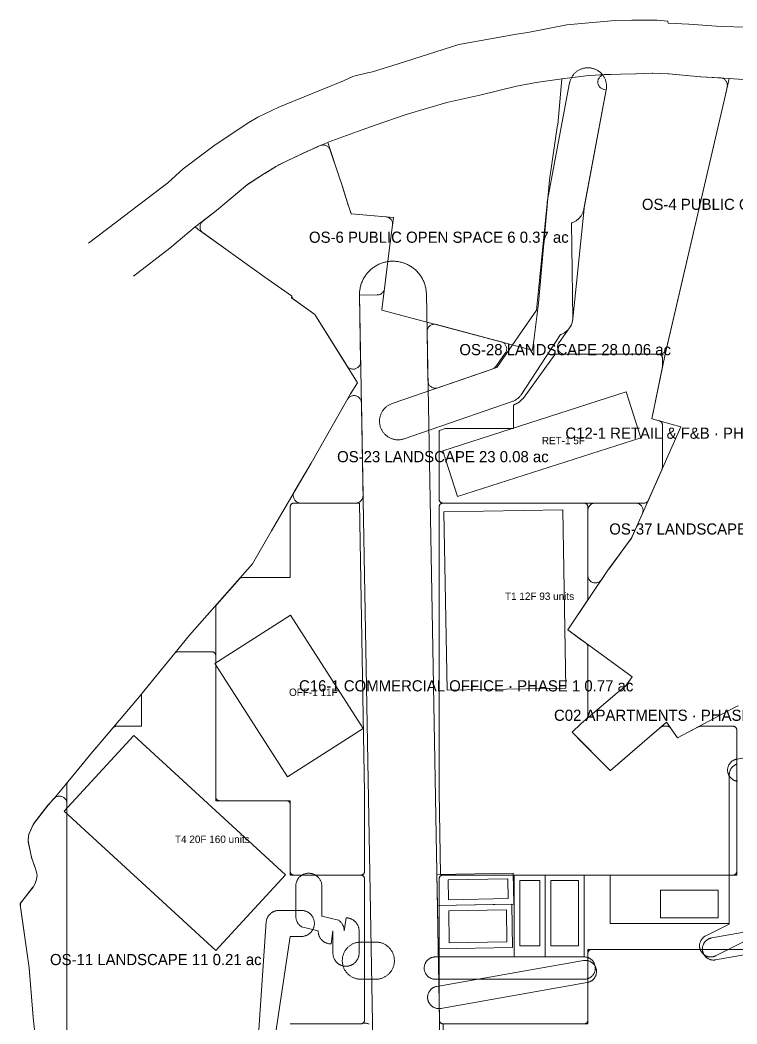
# Model space of a CAD drawing. Extents: x 32 to 940, y -21 to 684.
# Drawn here: x 187.4 to 380, y 410 to 679.8 of the extents above; entities that cross this region are included whole.
import ezdxf

# ---------------------------------------------------------------- set-up
doc = ezdxf.new("R2010")
doc.units = 0
for name, color, linetype, lineweight in [('BUILDING-APARTMENTS', 1, 'Continuous', 0), ('BUILDING-OFFICE', 6, 'Continuous', 0), ('BUILDING-RETAIL', 6, 'Continuous', 0), ('GREEN-LANDSCAPE', 3, 'Continuous', 0), ('GREEN-RC', 3, 'Continuous', 0), ('PLOT', 4, 'Continuous', 0), ('ROAD-EXISTING', 2, 'Continuous', 0), ('ROAD-PRIMARY', 1, 'Continuous', 0), ('ROAD-SECONDARY', 1, 'Continuous', 0), ('ROAD-TERTIARY', 7, 'Continuous', 0), ('SITE-BOUNDARY', 7, 'Continuous', 0), ('TEXT-PLOT', 7, 'Continuous', 0), ('TEXT-ZONE', 7, 'Continuous', 0), ('VILLA-HOUSE', 7, 'Continuous', 0), ('ZONE-APARTMENTS', 1, 'Continuous', 0), ('ZONE-OFFICE', 6, 'Continuous', 0), ('ZONE-RETAIL', 6, 'Continuous', 0), ('ZONE-VILLAS', 2, 'Continuous', 0)]:
    doc.layers.add(name, color=color, linetype=linetype, lineweight=lineweight)

msp = doc.modelspace()

# ---------------------------------------------------------------- linework, layer by layer
at = {"layer": 'BUILDING-APARTMENTS'}
for points in [[(302.15, 499.7), (301.32, 547.65), (333.28, 548.21), (334.11, 500.26)], [(258.78, 450.08), (240.05, 429.69), (199.28, 467.16), (218.01, 487.54)]]:
    msp.add_lwpolyline(points, close=True, dxfattribs=at)
at = {"layer": 'BUILDING-OFFICE'}
msp.add_lwpolyline([(279.62, 489.44), (259.31, 476.39), (239.73, 506.85), (260.04, 519.9)], close=True, dxfattribs=at)
at = {"layer": 'BUILDING-RETAIL'}
msp.add_lwpolyline([(304.97, 551.72), (301.01, 564.03), (350.25, 579.86), (354.21, 567.55)], close=True, dxfattribs=at)
at = {"layer": 'GREEN-LANDSCAPE'}
for points in [[(296.78, 596.02), (297.02, 582.82), (297.03, 582.62), (297.06, 582.43), (297.12, 582.24), (297.19, 582.05), (297.28, 581.88), (297.38, 581.71), (297.5, 581.55), (297.64, 581.41), (297.79, 581.28), (297.95, 581.16), (298.13, 581.07), (298.31, 580.99), (298.5, 580.93), (298.69, 580.89), (298.89, 580.86), (299.09, 580.86), (299.28, 580.88), (299.48, 580.91), (299.67, 580.97), (314.27, 586), (314.46, 586.08), (314.65, 586.18), (314.82, 586.29), (314.97, 586.42), (315.12, 586.56), (315.24, 586.72), (317.79, 590.25), (317.9, 590.42), (317.99, 590.59), (318.06, 590.77), (318.12, 590.95), (318.15, 591.14), (318.17, 591.34), (318.17, 591.53), (318.15, 591.72), (318.11, 591.91), (318.06, 592.1), (317.98, 592.28), (317.89, 592.45), (317.79, 592.61), (317.66, 592.76), (317.53, 592.9), (317.38, 593.02), (317.22, 593.13), (317.05, 593.22), (316.87, 593.3), (316.69, 593.36), (299.29, 597.98), (299.1, 598.03), (298.91, 598.05), (298.72, 598.05), (298.52, 598.04), (298.33, 598), (298.14, 597.95), (297.96, 597.88), (297.79, 597.79), (297.63, 597.68), (297.47, 597.56), (297.33, 597.43), (297.2, 597.28), (297.09, 597.12), (297, 596.95), (296.92, 596.78), (296.85, 596.59), (296.81, 596.4), (296.79, 596.21)], [(260.82, 552.06), (260.82, 551.86), (260.85, 551.66), (260.89, 551.46), (260.96, 551.27), (261.04, 551.09), (261.14, 550.92), (261.25, 550.76), (261.38, 550.61), (261.53, 550.47), (261.69, 550.35), (261.86, 550.24), (262.04, 550.16), (262.23, 550.09), (262.42, 550.04), (262.62, 550.01), (262.82, 550), (277.57, 550), (277.77, 550.01), (277.96, 550.04), (278.15, 550.09), (278.34, 550.16), (278.52, 550.24), (278.69, 550.34), (278.85, 550.46), (278.99, 550.6), (279.13, 550.75), (279.24, 550.91), (279.34, 551.08), (279.42, 551.26), (279.49, 551.45), (279.53, 551.64), (279.56, 551.84), (279.57, 552.04), (279.12, 576.93), (279.11, 577.13), (279.08, 577.32), (279.03, 577.5), (278.96, 577.68), (278.87, 577.86), (278.77, 578.02), (278.66, 578.18), (278.53, 578.32), (278.38, 578.45), (278.23, 578.56), (278.06, 578.66), (277.89, 578.74), (277.71, 578.81), (277.52, 578.86), (277.33, 578.89), (277.14, 578.9), (276.95, 578.89), (276.75, 578.86), (276.57, 578.82), (276.38, 578.76), (276.21, 578.68), (276.04, 578.58), (275.88, 578.47), (275.74, 578.34), (275.6, 578.2), (275.49, 578.05), (275.38, 577.89), (265.6, 560.73), (265.6, 560.73), (265.6, 560.73), (265.6, 560.73), (265.6, 560.72), (261.09, 553.01), (261, 552.83), (260.93, 552.65), (260.87, 552.45), (260.84, 552.26)], [(340, 530.52), (340.01, 530.33), (340.04, 530.13), (340.09, 529.94), (340.15, 529.76), (340.24, 529.58), (340.34, 529.41), (340.45, 529.26), (340.58, 529.11), (340.73, 528.98), (340.89, 528.86), (341.05, 528.76), (341.23, 528.68), (341.41, 528.61), (341.6, 528.56), (341.8, 528.53), (341.99, 528.52), (342.19, 528.53), (342.38, 528.56), (342.57, 528.61), (342.76, 528.67), (342.94, 528.76), (343.1, 528.86), (343.26, 528.97), (343.41, 529.1), (343.54, 529.25), (343.66, 529.4), (345.56, 532.22), (345.56, 532.22), (345.57, 532.24), (345.58, 532.25), (345.59, 532.27), (345.61, 532.29), (351.67, 540.6), (351.79, 540.78), (351.88, 540.97), (354.64, 547.19), (354.71, 547.37), (354.76, 547.57), (354.8, 547.76), (354.81, 547.96), (354.81, 548.16), (354.78, 548.36), (354.74, 548.55), (354.67, 548.74), (354.59, 548.92), (354.49, 549.09), (354.37, 549.25), (354.24, 549.4), (354.09, 549.53), (353.94, 549.65), (353.77, 549.76), (353.59, 549.84), (353.4, 549.91), (353.21, 549.96), (353.01, 549.99), (352.81, 550), (342, 550), (341.8, 549.99), (341.61, 549.96), (341.42, 549.91), (341.23, 549.85), (341.06, 549.76), (340.89, 549.66), (340.73, 549.55), (340.59, 549.41), (340.45, 549.27), (340.34, 549.11), (340.24, 548.94), (340.15, 548.77), (340.09, 548.58), (340.04, 548.39), (340.01, 548.2), (340, 548)]]:
    msp.add_lwpolyline(points, close=True, dxfattribs=at)
msp.add_lwpolyline([(200, 374.03), (200, 469.21), (199.99, 469.41), (199.96, 469.6), (199.92, 469.78), (199.85, 469.96), (199.77, 470.14), (199.68, 470.31), (199.56, 470.46), (199.44, 470.61), (199.3, 470.74), (199.14, 470.85), (198.98, 470.96), (198.81, 471.04), (198.63, 471.11), (198.44, 471.16), (198.25, 471.2), (198.06, 471.21), (197.87, 471.21), (197.68, 471.19), (197.49, 471.15), (197.31, 471.09), (197.13, 471.01), (196.96, 470.92), (196.8, 470.81), (196.65, 470.69), (196.52, 470.56), (195.03, 468.92), (194.93, 468.79), (191.2, 463.94), (191.07, 463.75), (190.97, 463.55), (189.89, 461.21), (189.82, 461.01), (189.76, 460.81), (189.7, 460.54), (189.66, 460.28), (189.59, 459.5), (189.58, 459.31), (189.59, 459.11), (189.63, 458.92), (190.48, 454.81), (190.54, 454.58), (191.61, 451.44), (191.62, 451.43), (191.62, 451.42), (191.62, 451.41), (191.62, 451.41), (191.62, 451.4), (191.63, 451.4), (191.63, 451.39), (191.9, 450.41), (191.91, 450.39), (191.91, 450.38), (191.92, 450.37), (191.92, 450.34), (191.98, 450.02), (191.99, 449.99), (191.99, 449.98), (191.99, 449.98), (191.99, 449.96), (191.99, 449.94), (191.86, 448.84), (191.86, 448.83), (191.85, 448.81), (191.84, 448.79), (191.47, 447.79), (191.46, 447.77), (191.45, 447.75), (191.45, 447.75), (191.44, 447.74), (191.43, 447.72), (190.93, 446.79), (190.93, 446.79), (190.92, 446.77), (190.91, 446.76), (190.9, 446.75), (190.88, 446.73), (187.91, 442.91), (187.8, 442.75), (187.7, 442.57), (187.62, 442.39), (187.56, 442.2), (187.52, 442), (187.5, 441.8), (187.49, 441.6), (187.51, 441.4), (189.87, 425.08), (189.87, 425.06), (189.87, 425.06), (189.87, 425.05), (189.87, 425.04), (189.87, 425.04), (189.87, 425.02), (190.94, 411.78), (190.95, 411.73), (193.08, 391.83)], dxfattribs=at)
at = {"layer": 'GREEN-RC'}
for points in [[(331.86, 592.05), (331.86, 591.85), (331.89, 591.66), (331.93, 591.46), (331.99, 591.27), (332.08, 591.09), (332.18, 590.92), (332.29, 590.75), (332.42, 590.6), (332.57, 590.47), (332.73, 590.35), (332.9, 590.24), (333.08, 590.16), (333.27, 590.09), (333.46, 590.04), (333.66, 590.01), (333.86, 590), (358.98, 590), (359.02, 590), (359.08, 590), (359.28, 590), (359.48, 590.02), (359.68, 590.06), (359.87, 590.11), (360.05, 590.19), (360.22, 590.29), (360.39, 590.4), (360.54, 590.53), (360.68, 590.67), (360.8, 590.82), (360.91, 590.99), (361, 591.17), (361.08, 591.35), (361.13, 591.54), (376.95, 659.74), (376.95, 659.74), (376.95, 659.75), (377.42, 661.85), (377.45, 662.04), (377.47, 662.23), (377.46, 662.43), (377.44, 662.62), (377.4, 662.81), (377.34, 662.99), (377.27, 663.17), (377.17, 663.33), (377.07, 663.49), (376.94, 663.64), (376.81, 663.78), (376.66, 663.9), (376.5, 664.01), (376.33, 664.1), (376.15, 664.17), (375.96, 664.23), (375.78, 664.27), (375.58, 664.29), (370.33, 664.59), (370.32, 664.59), (370.32, 664.59), (370.31, 664.59), (370.3, 664.59), (370.29, 664.59), (370.29, 664.59), (370.28, 664.59), (361.73, 665.4), (361.6, 665.4), (357.45, 665.52), (357.3, 665.52), (352.95, 665.33), (352.95, 665.33), (352.95, 665.33), (352.94, 665.33), (352.92, 665.33), (352.92, 665.33), (352.92, 665.33), (352.91, 665.33), (348.77, 665.27), (348.75, 665.27), (344.61, 665.16), (344.61, 665.16), (344.42, 665.14), (344.22, 665.11), (344.04, 665.06), (343.85, 664.99), (343.68, 664.9), (343.52, 664.8), (343.36, 664.68), (343.22, 664.54), (343.09, 664.39), (342.98, 664.23), (342.88, 664.06), (342.8, 663.89), (342.74, 663.7), (342.7, 663.51), (342.67, 663.32), (342.67, 663.12), (342.68, 662.93), (342.71, 662.74), (342.76, 662.55), (342.83, 662.36), (342.92, 662.19), (343.02, 662.02), (343.14, 661.87), (343.27, 661.73), (343.42, 661.6), (343.58, 661.48), (343.75, 661.38), (343.92, 661.3), (344.11, 661.24), (344.3, 661.19), (344.87, 661.09), (344.91, 661.08), (344.91, 661.03), (338.97, 629.37), (338.95, 629.2), (335.98, 599.53), (335.97, 599.48), (335.9, 599.03), (335.88, 598.93), (335.78, 598.53), (335.74, 598.43), (335.59, 598.03), (335.55, 597.94), (335.36, 597.56), (335.31, 597.47), (335.07, 597.09), (335.04, 597.05), (332.24, 593.17), (332.13, 593), (332.04, 592.83), (331.96, 592.64), (331.91, 592.45), (331.87, 592.25)], [(235.77, 624.28), (235.78, 624.09), (235.8, 623.89), (235.84, 623.7), (235.9, 623.52), (235.98, 623.34), (236.07, 623.17), (236.19, 623), (236.31, 622.85), (236.45, 622.72), (236.61, 622.6), (242.66, 618.25), (242.66, 618.25), (253.15, 610.75), (253.16, 610.74), (260.36, 605.66), (260.39, 605.65), (260.4, 605.64), (260.4, 605.63), (260.4, 605.61), (260.45, 605.48), (260.53, 605.31), (260.62, 605.15), (260.73, 605), (260.85, 604.86), (260.99, 604.73), (261.13, 604.62), (266.59, 600.7), (266.61, 600.68), (266.62, 600.67), (266.62, 600.67), (266.63, 600.66), (266.65, 600.64), (275.23, 586.93), (275.34, 586.76), (275.47, 586.61), (275.62, 586.47), (275.77, 586.35), (275.94, 586.24), (276.12, 586.16), (276.31, 586.09), (276.5, 586.03), (276.7, 586), (276.9, 585.99), (277.1, 586), (277.3, 586.02), (277.49, 586.07), (277.68, 586.14), (277.86, 586.22), (278.03, 586.33), (278.19, 586.44), (278.34, 586.58), (278.47, 586.73), (278.59, 586.89), (278.69, 587.06), (278.78, 587.24), (278.84, 587.43), (278.89, 587.63), (278.91, 587.82), (278.92, 588.02), (278.6, 605.79), (278.6, 605.84), (278.65, 605.84), (283.4, 605.92), (283.59, 605.94), (283.78, 605.97), (283.97, 606.02), (284.14, 606.08), (284.32, 606.16), (284.48, 606.26), (284.63, 606.38), (284.77, 606.5), (284.9, 606.64), (285.02, 606.79), (285.12, 606.96), (285.2, 607.13), (285.27, 607.31), (285.32, 607.49), (285.35, 607.68), (285.35, 607.68), (286.63, 617.89), (286.63, 617.89), (287.52, 624.69), (287.53, 624.9), (287.53, 625.1), (287.5, 625.3), (287.46, 625.49), (287.4, 625.69), (287.31, 625.87), (287.21, 626.04), (287.09, 626.21), (286.96, 626.36), (286.81, 626.49), (286.65, 626.61), (286.48, 626.72), (286.29, 626.8), (286.1, 626.87), (285.91, 626.92), (285.71, 626.95), (276.44, 627.75), (276.41, 627.75), (276.4, 627.75), (276.39, 627.76), (276.38, 627.79), (275.38, 630.64), (275.37, 630.65), (275.37, 630.66), (275.37, 630.66), (275.37, 630.67), (275.37, 630.68), (275.36, 630.68), (275.36, 630.69), (273.95, 635.3), (273.94, 635.35), (273.09, 637.93), (273.08, 637.94), (270.76, 644.87), (270.69, 645.05), (270.6, 645.23), (270.5, 645.39), (270.38, 645.54), (270.24, 645.68), (270.1, 645.81), (269.94, 645.92), (269.77, 646.02), (269.6, 646.1), (269.41, 646.16), (269.22, 646.2), (269.03, 646.23), (268.84, 646.24), (268.65, 646.22), (268.45, 646.19), (268.27, 646.15), (268.08, 646.08), (267.42, 645.8), (267.38, 645.78), (264.72, 644.59), (264.68, 644.58), (259.4, 642.1), (259.37, 642.08), (256.91, 640.87), (256.83, 640.82), (256.11, 640.42), (256.04, 640.38), (253.15, 638.6), (253.1, 638.58), (248.73, 635.75), (248.54, 635.6), (240.23, 628.66), (240.22, 628.65), (240.22, 628.65), (240.21, 628.64), (240.2, 628.64), (240.2, 628.63), (240.2, 628.63), (240.19, 628.63), (236.55, 625.8), (236.4, 625.68), (236.26, 625.53), (236.14, 625.38), (236.04, 625.22), (235.95, 625.04), (235.88, 624.86), (235.82, 624.67), (235.79, 624.48)]]:
    msp.add_lwpolyline(points, close=True, dxfattribs=at)
msp.add_lwpolyline([(281.24, 409.9), (281.07, 410), (280.9, 410.08), (280.71, 410.15), (280.53, 410.19), (280.33, 410.22), (280.14, 410.23), (279.94, 410.22), (279.75, 410.19), (279.56, 410.14), (279.38, 410.08), (279.34, 410.06), (279.24, 410.03), (279.15, 410.01), (279.05, 410), (279.02, 410), (278.98, 410), (262, 410), (261.8, 409.99)], dxfattribs=at)
at = {"layer": 'PLOT'}
for points in [[(299.42, 450.19), (299.57, 441.83), (320.06, 442.19), (319.91, 450.55)], [(320.19, 428.02), (328.55, 428.02), (328.55, 450.02), (320.19, 450.02)], [(328.55, 428.02), (339, 428.02), (339, 450.02), (328.55, 450.02)], [(377.98, 437), (377.98, 449.95), (345.98, 449.95), (345.98, 437)], [(299.57, 441.83), (299.77, 430.22), (319.77, 430.57), (319.56, 442.19)]]:
    msp.add_lwpolyline(points, close=True, dxfattribs=at)
at = {"layer": 'ROAD-EXISTING'}
for points in [[(323.88, 676.5), (334.31, 678.56)], [(334.31, 678.56), (347.27, 679.74)], [(347.27, 679.74), (351.78, 679.81)], [(351.78, 679.81), (358.61, 679.81)], [(358.61, 679.81), (361.52, 679.5)], [(361.52, 679.5), (361.55, 678.98)], [(361.55, 678.98), (367.12, 678.69)], [(367.12, 678.69), (375.77, 678.11)], [(375.77, 678.11), (382.66, 677.88)], [(305.33, 673.24), (320.83, 676)], [(320.83, 676), (323.88, 676.5)], [(288.97, 668.07), (305.33, 673.24)], [(282.08, 665.88), (288.97, 668.07)], [(274.36, 663.49), (276.83, 664.63)], [(276.83, 664.63), (277.43, 664.8)], [(277.43, 664.8), (280.73, 665.66)], [(280.73, 665.66), (282.08, 665.88)], [(326.1, 663.02), (332.98, 664.04)], [(377.94, 664.15), (384.27, 663.66)], [(258.46, 657.01), (274.36, 663.49)], [(310.93, 659.63), (320.83, 662.08)], [(320.83, 662.08), (326.1, 663.02)], [(302.08, 657.68), (310.93, 659.63)], [(251.33, 653.69), (256.99, 656.42)], [(256.99, 656.42), (258.46, 657.01)], [(291.17, 654.39), (302.08, 657.68)], [(248.84, 652.28), (251.33, 653.69)], [(291.17, 654.39), (282.81, 651.58)], [(239.85, 646.32), (248.84, 652.28)], [(282.81, 651.58), (278.05, 649.89)], [(278.05, 649.89), (270.16, 647.01)], [(231.2, 639.79), (239.85, 646.32)], [(227.11, 636.11), (231.2, 639.79)], [(213.25, 625.47), (227.11, 636.11)], [(205.76, 619.81), (213.25, 625.47)], [(234.48, 624.2), (227.64, 618.51)], [(227.64, 618.51), (217.89, 610.96)]]:
    msp.add_lwpolyline(points, dxfattribs=at)
at = {"layer": 'ROAD-PRIMARY'}
for points in [[(289.19, 567), (289.38, 567.01), (289.57, 567.03), (289.76, 567.06), (289.95, 567.09), (290.14, 567.13), (290.32, 567.18), (290.51, 567.23), (290.63, 567.27), (319.63, 577.27), (319.81, 577.34), (319.99, 577.41), (320.16, 577.49), (320.33, 577.58), (320.5, 577.67), (320.67, 577.77), (320.83, 577.88), (320.99, 577.99), (321.14, 578.11), (321.29, 578.23), (321.43, 578.36), (321.56, 578.49), (321.7, 578.63), (321.82, 578.78), (321.94, 578.93), (322.05, 579.07), (332.63, 595.27), (332.81, 595.34), (332.99, 595.41), (333.16, 595.49), (333.33, 595.58), (333.5, 595.67), (333.67, 595.77), (333.83, 595.88), (333.99, 595.99), (334.14, 596.11), (334.29, 596.23), (334.43, 596.36), (334.56, 596.49), (334.7, 596.63), (334.82, 596.78), (334.94, 596.93), (335.06, 597.08), (335.17, 597.24), (335.27, 597.4), (335.37, 597.57), (335.46, 597.74), (335.54, 597.91), (335.62, 598.09), (335.69, 598.27), (335.75, 598.45), (335.81, 598.63), (335.86, 598.82), (335.9, 599.01), (335.94, 599.2), (335.96, 599.39), (335.98, 599.5), (335.63, 625.27), (335.81, 625.34), (335.99, 625.41), (336.16, 625.49), (336.33, 625.58), (336.5, 625.67), (336.67, 625.77), (336.83, 625.88), (336.99, 625.99), (337.14, 626.11), (337.29, 626.23), (337.43, 626.36), (337.56, 626.49), (337.7, 626.63), (337.82, 626.78), (337.94, 626.93), (338.06, 627.08), (338.17, 627.24), (338.27, 627.4), (338.37, 627.57), (338.46, 627.74), (338.54, 627.91), (338.62, 628.09), (338.69, 628.27), (338.75, 628.45), (338.81, 628.63), (338.86, 628.82), (338.9, 629.01), (338.91, 629.08), (344.91, 661.08), (344.95, 661.27), (344.97, 661.46), (344.99, 661.65), (345, 661.84), (345, 662.03), (345, 662.23), (344.98, 662.42), (344.96, 662.61), (344.94, 662.8), (344.9, 662.99), (344.86, 663.18), (344.81, 663.36), (344.75, 663.55), (344.69, 663.73), (344.62, 663.91), (344.55, 664.09), (344.46, 664.26), (344.37, 664.43), (344.27, 664.59), (344.17, 664.76), (344.06, 664.91), (343.95, 665.07), (343.83, 665.22), (343.7, 665.36), (343.57, 665.5), (343.43, 665.64), (343.29, 665.77), (343.14, 665.89), (342.99, 666.01), (342.83, 666.12), (342.67, 666.23), (342.51, 666.33), (342.34, 666.42), (342.17, 666.51), (341.99, 666.59), (341.81, 666.66), (341.63, 666.73), (341.45, 666.78), (341.27, 666.84), (341.08, 666.88), (340.89, 666.92), (340.7, 666.95), (340.51, 666.97), (340.32, 666.99), (340.13, 667), (339.93, 667), (339.74, 666.99), (339.55, 666.98), (339.36, 666.96), (339.17, 666.93), (338.98, 666.89), (338.79, 666.85), (338.61, 666.8), (338.42, 666.74), (338.24, 666.68), (338.06, 666.61), (337.89, 666.53), (337.71, 666.45), (337.54, 666.36), (337.38, 666.26), (337.22, 666.15), (337.06, 666.04), (336.91, 665.93), (336.76, 665.81), (336.61, 665.68), (336.47, 665.54), (336.34, 665.41), (336.21, 665.26), (336.09, 665.12), (335.97, 664.96), (335.86, 664.81), (335.76, 664.64), (335.66, 664.48), (335.57, 664.31), (335.48, 664.14), (335.4, 663.96), (335.33, 663.78), (335.26, 663.6), (335.21, 663.42), (335.15, 663.24), (335.11, 663.05), (335.09, 662.92), (329.09, 630.92), (329.02, 630.5), (326.17, 601.81), (315.52, 586.43), (287.37, 576.73), (287.19, 576.66), (287.01, 576.59), (286.84, 576.51), (286.67, 576.42), (286.5, 576.33), (286.33, 576.23), (286.17, 576.12), (286.01, 576.01), (285.86, 575.89), (285.71, 575.77), (285.57, 575.64), (285.44, 575.51), (285.3, 575.37), (285.18, 575.22), (285.06, 575.07), (284.94, 574.92), (284.83, 574.76), (284.73, 574.6), (284.63, 574.43), (284.54, 574.26), (284.46, 574.09), (284.38, 573.91), (284.31, 573.73), (284.25, 573.55), (284.19, 573.37), (284.14, 573.18), (284.1, 572.99), (284.06, 572.8), (284.04, 572.61), (284.02, 572.42), (284, 572.23), (284, 572.04), (284, 571.85), (284.01, 571.65), (284.03, 571.46), (284.05, 571.27), (284.08, 571.08), (284.12, 570.89), (284.17, 570.71), (284.22, 570.52), (284.28, 570.34), (284.35, 570.16), (284.43, 569.98), (284.51, 569.81), (284.59, 569.64), (284.69, 569.47), (284.79, 569.3), (284.89, 569.14), (285.01, 568.99), (285.13, 568.84), (285.25, 568.69), (285.38, 568.55), (285.52, 568.41), (285.66, 568.28), (285.8, 568.16), (285.95, 568.04), (286.11, 567.92), (286.27, 567.81), (286.43, 567.71), (286.6, 567.62), (286.77, 567.53), (286.94, 567.44), (287.12, 567.37), (287.3, 567.3), (287.48, 567.24), (287.66, 567.18), (287.85, 567.13), (288.04, 567.09), (288.23, 567.06), (288.42, 567.03), (288.61, 567.01), (288.8, 567), (288.99, 567)], [(283.19, 422), (283.38, 422.01), (283.58, 422.03), (283.77, 422.06), (283.96, 422.09), (284.14, 422.13), (284.33, 422.18), (284.51, 422.24), (284.7, 422.3), (284.88, 422.37), (285.05, 422.44), (285.23, 422.52), (285.4, 422.61), (285.56, 422.71), (285.73, 422.81), (285.89, 422.92), (286.04, 423.03), (286.19, 423.15), (286.34, 423.28), (286.48, 423.41), (286.61, 423.55), (286.74, 423.69), (286.87, 423.83), (286.99, 423.98), (287.1, 424.14), (287.21, 424.3), (287.31, 424.46), (287.4, 424.63), (287.49, 424.8), (287.57, 424.98), (287.65, 425.15), (287.71, 425.33), (287.77, 425.52), (287.83, 425.7), (287.88, 425.89), (287.91, 426.07), (287.95, 426.26), (287.97, 426.46), (287.99, 426.65), (288, 426.84), (288, 427.03), (288, 427.22), (287.98, 427.42), (287.96, 427.61), (287.94, 427.8), (287.9, 427.99), (287.86, 428.18), (287.81, 428.36), (287.75, 428.55), (287.69, 428.73), (287.62, 428.91), (287.55, 429.08), (287.46, 429.25), (287.37, 429.43), (287.28, 429.59), (287.17, 429.75), (287.06, 429.91), (286.95, 430.07), (286.83, 430.22), (286.7, 430.36), (286.57, 430.5), (286.43, 430.64), (286.29, 430.76), (286.14, 430.89), (285.99, 431.01), (285.83, 431.12), (285.67, 431.23), (285.51, 431.32), (285.34, 431.42), (285.17, 431.5), (285, 431.58), (284.82, 431.66), (284.64, 431.72), (284.45, 431.78), (284.27, 431.84), (284.08, 431.88), (283.89, 431.92), (283.7, 431.95), (283.51, 431.97), (283.32, 431.99), (283.13, 432), (283, 432), (279, 432), (278.81, 432), (278.62, 431.99), (278.42, 431.97), (278.23, 431.94), (278.04, 431.91), (277.86, 431.87), (277.67, 431.82), (277.49, 431.76), (277.3, 431.7), (277.12, 431.63), (276.95, 431.56), (276.77, 431.48), (276.6, 431.39), (276.44, 431.29), (276.27, 431.19), (276.11, 431.08), (275.96, 430.97), (275.81, 430.85), (275.66, 430.72), (275.52, 430.59), (275.39, 430.45), (275.26, 430.31), (275.13, 430.17), (275.01, 430.02), (274.9, 429.86), (274.79, 429.7), (274.69, 429.54), (274.6, 429.37), (274.51, 429.2), (274.43, 429.02), (274.35, 428.85), (274.29, 428.67), (274.23, 428.48), (274.17, 428.3), (274.12, 428.11), (274.09, 427.93), (274.05, 427.74), (274.03, 427.54), (274.01, 427.35), (274, 427.16), (274, 426.97), (274, 426.78), (274.02, 426.58), (274.04, 426.39), (274.06, 426.2), (274.1, 426.01), (274.14, 425.82), (274.19, 425.64), (274.25, 425.45), (274.31, 425.27), (274.38, 425.09), (274.45, 424.92), (274.54, 424.75), (274.63, 424.57), (274.72, 424.41), (274.83, 424.25), (274.94, 424.09), (275.05, 423.93), (275.17, 423.78), (275.3, 423.64), (275.43, 423.5), (275.57, 423.36), (275.71, 423.24), (275.86, 423.11), (276.01, 422.99), (276.17, 422.88), (276.33, 422.77), (276.49, 422.68), (276.66, 422.58), (276.83, 422.5), (277, 422.42), (277.18, 422.34), (277.36, 422.28), (277.55, 422.22), (277.73, 422.16), (277.92, 422.12), (278.11, 422.08), (278.3, 422.05), (278.49, 422.03), (278.68, 422.01), (278.87, 422), (279, 422), (283, 422)]]:
    msp.add_lwpolyline(points, close=True, dxfattribs=at)
msp.add_lwpolyline([(304.6, 160.16), (296.6, 606.16), (296.59, 606.43), (296.57, 606.69), (296.55, 606.96), (296.52, 607.23), (296.48, 607.49), (296.43, 607.75), (296.37, 608.01), (296.31, 608.27), (296.24, 608.53), (296.16, 608.78), (296.07, 609.03), (295.98, 609.28), (295.88, 609.53), (295.77, 609.78), (295.65, 610.02), (295.53, 610.25), (295.4, 610.49), (295.27, 610.72), (295.12, 610.94), (294.97, 611.16), (294.82, 611.38), (294.65, 611.59), (294.49, 611.8), (294.31, 612), (294.13, 612.19), (293.94, 612.38), (293.75, 612.57), (293.55, 612.75), (293.35, 612.92), (293.14, 613.09), (292.93, 613.25), (292.71, 613.41), (292.49, 613.55), (292.27, 613.7), (292.04, 613.83), (291.8, 613.96), (291.56, 614.08), (291.32, 614.19), (291.08, 614.3), (290.83, 614.4), (290.58, 614.49), (290.33, 614.58), (290.07, 614.65), (289.81, 614.72), (289.55, 614.78), (289.29, 614.84), (289.03, 614.89), (288.77, 614.92), (288.5, 614.96), (288.24, 614.98), (287.97, 614.99), (287.7, 615), (287.44, 615), (287.17, 614.99), (286.9, 614.97), (286.64, 614.95), (286.37, 614.92), (286.11, 614.88), (285.85, 614.83), (285.58, 614.77), (285.33, 614.71), (285.07, 614.64), (284.81, 614.56), (284.56, 614.47), (284.31, 614.38), (284.06, 614.28), (283.82, 614.17), (283.58, 614.05), (283.34, 613.93), (283.11, 613.8), (282.88, 613.66), (282.66, 613.52), (282.44, 613.37), (282.22, 613.22), (282.01, 613.05), (281.8, 612.88), (281.6, 612.71), (281.4, 612.53), (281.21, 612.34), (281.03, 612.15), (280.85, 611.95), (280.68, 611.75), (280.51, 611.54), (280.35, 611.33), (280.19, 611.11), (280.04, 610.89), (279.9, 610.66), (279.77, 610.43), (279.64, 610.2), (279.52, 609.96), (279.4, 609.72), (279.3, 609.48), (279.2, 609.23), (279.11, 608.98), (279.02, 608.72), (278.94, 608.47), (278.88, 608.21), (278.81, 607.95), (278.76, 607.69), (278.71, 607.43), (278.68, 607.16), (278.64, 606.9), (278.62, 606.63), (278.61, 606.37), (278.6, 606.1), (278.6, 605.84), (286.6, 159.84)], dxfattribs=at)
at = {"layer": 'ROAD-SECONDARY'}
msp.add_lwpolyline([(275.17, 425.5), (275.33, 425.52), (275.49, 425.53), (275.64, 425.56), (275.8, 425.59), (275.95, 425.63), (276.1, 425.68), (276.25, 425.73), (276.39, 425.79), (276.54, 425.86), (276.68, 425.93), (276.81, 426.01), (276.95, 426.09), (277.07, 426.18), (277.2, 426.28), (277.32, 426.38), (277.44, 426.49), (277.55, 426.6), (277.65, 426.71), (277.75, 426.84), (277.85, 426.96), (277.94, 427.09), (278.02, 427.23), (278.09, 427.36), (278.17, 427.5), (278.23, 427.65), (278.29, 427.8), (278.34, 427.94), (278.38, 428.1), (278.42, 428.25), (278.45, 428.4), (278.47, 428.56), (278.49, 428.72), (278.5, 428.87), (278.5, 429), (278.5, 435), (278.5, 435.16), (278.49, 435.31), (278.47, 435.47), (278.44, 435.63), (278.41, 435.78), (278.37, 435.93), (278.33, 436.08), (278.28, 436.23), (278.22, 436.38), (278.15, 436.52), (278.08, 436.66), (278, 436.8), (277.92, 436.93), (277.83, 437.06), (277.73, 437.19), (277.63, 437.31), (277.52, 437.42), (277.41, 437.54), (277.3, 437.64), (277.18, 437.74), (277.05, 437.84), (276.92, 437.93), (276.79, 438.01), (276.65, 438.09), (276.51, 438.16), (276.37, 438.22), (276.22, 438.28), (276.07, 438.33), (275.92, 438.38), (275.77, 438.42), (275.61, 438.45), (275.46, 438.47), (275.3, 438.49), (275.14, 438.5), (275, 438.5), (274.5, 435), (274.5, 435.16), (274.49, 435.31), (274.47, 435.47), (274.44, 435.63), (274.41, 435.78), (274.37, 435.93), (274.33, 436.08), (274.28, 436.23), (274.22, 436.38), (274.15, 436.52), (274.08, 436.66), (274, 436.8), (273.92, 436.93), (273.83, 437.06), (273.73, 437.19), (273.63, 437.31), (273.52, 437.42), (273.41, 437.54), (273.3, 437.64), (273.18, 437.74), (273.05, 437.84), (272.94, 437.91), (268.5, 439), (268.5, 447), (268.5, 447.16), (268.49, 447.31), (268.47, 447.47), (268.44, 447.63), (268.41, 447.78), (268.37, 447.93), (268.33, 448.08), (268.28, 448.23), (268.22, 448.38), (268.15, 448.52), (268.08, 448.66), (268, 448.8), (267.92, 448.93), (267.83, 449.06), (267.73, 449.19), (267.63, 449.31), (267.52, 449.42), (267.41, 449.54), (267.3, 449.64), (267.18, 449.74), (267.05, 449.84), (266.92, 449.93), (266.79, 450.01), (266.65, 450.09), (266.51, 450.16), (266.37, 450.22), (266.22, 450.28), (266.07, 450.33), (265.92, 450.38), (265.77, 450.42), (265.61, 450.45), (265.46, 450.47), (265.3, 450.49), (265.14, 450.5), (264.99, 450.5), (264.83, 450.5), (264.67, 450.48), (264.51, 450.47), (264.36, 450.44), (264.2, 450.41), (264.05, 450.37), (263.9, 450.32), (263.75, 450.27), (263.61, 450.21), (263.46, 450.14), (263.32, 450.07), (263.19, 449.99), (263.05, 449.91), (262.93, 449.82), (262.8, 449.72), (262.68, 449.62), (262.56, 449.51), (262.45, 449.4), (262.35, 449.29), (262.25, 449.16), (262.15, 449.04), (262.06, 448.91), (261.98, 448.77), (261.91, 448.64), (261.83, 448.5), (261.77, 448.35), (261.71, 448.2), (261.66, 448.06), (261.62, 447.9), (261.58, 447.75), (261.55, 447.6), (261.53, 447.44), (261.51, 447.28), (261.5, 447.13), (261.5, 447), (261.5, 439), (261.5, 438.84), (261.51, 438.69), (261.53, 438.53), (261.56, 438.37), (261.59, 438.22), (261.63, 438.07), (261.67, 437.92), (261.72, 437.77), (261.78, 437.62), (261.85, 437.48), (261.92, 437.34), (262, 437.2), (262.08, 437.07), (262.17, 436.94), (262.27, 436.81), (262.37, 436.69), (262.48, 436.58), (262.59, 436.46), (262.7, 436.36), (262.82, 436.26), (262.95, 436.16), (263.06, 436.09), (267.5, 435), (267.5, 434.84), (267.51, 434.69), (267.53, 434.53), (267.56, 434.37), (267.59, 434.22), (267.63, 434.07), (267.67, 433.92), (267.72, 433.77), (267.78, 433.62), (267.85, 433.48), (267.92, 433.34), (268, 433.2), (268.08, 433.07), (268.17, 432.94), (268.27, 432.81), (268.37, 432.69), (268.48, 432.58), (268.59, 432.46), (268.7, 432.36), (268.82, 432.26), (268.95, 432.16), (269.08, 432.07), (269.21, 431.99), (269.35, 431.91), (269.49, 431.84), (269.63, 431.78), (269.78, 431.72), (269.93, 431.67), (270.08, 431.62), (270.23, 431.58), (270.39, 431.55), (270.54, 431.53), (270.7, 431.51), (270.86, 431.5), (271, 431.5), (271.5, 435), (271.5, 429), (271.5, 428.84), (271.51, 428.69), (271.53, 428.53), (271.56, 428.37), (271.59, 428.22), (271.63, 428.07), (271.67, 427.92), (271.72, 427.77), (271.78, 427.62), (271.85, 427.48), (271.92, 427.34), (272, 427.2), (272.08, 427.07), (272.17, 426.94), (272.27, 426.81), (272.37, 426.69), (272.48, 426.58), (272.59, 426.46), (272.7, 426.36), (272.82, 426.26), (272.95, 426.16), (273.08, 426.07), (273.21, 425.99), (273.35, 425.91), (273.49, 425.84), (273.63, 425.78), (273.78, 425.72), (273.93, 425.67), (274.08, 425.62), (274.23, 425.58), (274.39, 425.55), (274.54, 425.53), (274.7, 425.51), (274.86, 425.5), (275.01, 425.5)], close=True, dxfattribs=at)
msp.add_lwpolyline([(254.46, 396.48), (259.99, 433.5), (263, 433.5), (263.16, 433.5), (263.31, 433.51), (263.47, 433.53), (263.63, 433.56), (263.78, 433.59), (263.93, 433.63), (264.08, 433.67), (264.23, 433.72), (264.38, 433.78), (264.52, 433.85), (264.66, 433.92), (264.8, 434), (264.93, 434.08), (265.06, 434.17), (265.19, 434.27), (265.31, 434.37), (265.42, 434.48), (265.54, 434.59), (265.64, 434.7), (265.74, 434.82), (265.84, 434.95), (265.93, 435.08), (266.01, 435.21), (266.09, 435.35), (266.16, 435.49), (266.22, 435.63), (266.28, 435.78), (266.33, 435.93), (266.38, 436.08), (266.42, 436.23), (266.45, 436.39), (266.47, 436.54), (266.49, 436.7), (266.5, 436.86), (266.5, 437.01), (266.5, 437.17), (266.48, 437.33), (266.47, 437.49), (266.44, 437.64), (266.41, 437.8), (266.37, 437.95), (266.32, 438.1), (266.27, 438.25), (266.21, 438.39), (266.14, 438.54), (266.07, 438.68), (265.99, 438.81), (265.91, 438.95), (265.82, 439.07), (265.72, 439.2), (265.62, 439.32), (265.51, 439.44), (265.4, 439.55), (265.29, 439.65), (265.16, 439.75), (265.04, 439.85), (264.91, 439.94), (264.77, 440.02), (264.64, 440.09), (264.5, 440.17), (264.35, 440.23), (264.2, 440.29), (264.06, 440.34), (263.9, 440.38), (263.75, 440.42), (263.6, 440.45), (263.44, 440.47), (263.28, 440.49), (263.13, 440.5), (263, 440.5), (257, 440.5), (256.84, 440.5), (256.69, 440.49), (256.53, 440.47), (256.37, 440.44), (256.22, 440.41), (256.07, 440.37), (255.92, 440.33), (255.77, 440.28), (255.62, 440.22), (255.48, 440.15), (255.34, 440.08), (255.2, 440), (255.07, 439.92), (254.94, 439.83), (254.81, 439.73), (254.69, 439.63), (254.58, 439.52), (254.47, 439.41), (254.36, 439.3), (254.26, 439.18), (254.16, 439.05), (254.07, 438.92), (253.99, 438.79), (253.91, 438.65), (253.84, 438.51), (253.78, 438.37), (253.72, 438.22), (253.67, 438.07), (253.62, 437.92), (253.59, 437.77), (253.55, 437.61), (253.54, 437.52), (251, 400.5)], dxfattribs=at)
at = {"layer": 'ROAD-TERTIARY'}
for points in [[(400.7, 484.81), (380.02, 481.16), (379.88, 481.14), (379.74, 481.1), (379.6, 481.06), (379.46, 481.01), (379.33, 480.95), (379.2, 480.89), (379.07, 480.83), (378.94, 480.75), (378.82, 480.67), (378.71, 480.59), (378.6, 480.5), (378.49, 480.4), (378.38, 480.3), (378.29, 480.19), (378.19, 480.08), (378.11, 479.97), (378.02, 479.85), (377.95, 479.73), (377.88, 479.6), (377.81, 479.47), (377.76, 479.34), (377.71, 479.2), (377.66, 479.06), (377.62, 478.93), (377.59, 478.78), (377.57, 478.64), (377.55, 478.5), (377.54, 478.35), (377.54, 478.21), (377.54, 478.06), (377.55, 477.92), (377.57, 477.78), (377.59, 477.64), (377.62, 477.5), (377.66, 477.36), (377.71, 477.22), (377.76, 477.08), (377.81, 476.95), (377.88, 476.82), (377.95, 476.69), (378.02, 476.57), (378.11, 476.45), (378.19, 476.34), (378.29, 476.23), (378.38, 476.12), (378.49, 476.02), (378.6, 475.92), (378.71, 475.83), (378.82, 475.75), (378.94, 475.67), (379.07, 475.59), (379.2, 475.53), (379.33, 475.46), (379.46, 475.41), (379.6, 475.36), (379.74, 475.32), (379.88, 475.28), (380.02, 475.26), (380.16, 475.23)], [(380.09, 479.86), (379.96, 479.81), (379.82, 479.76), (379.69, 479.7), (379.56, 479.63), (379.44, 479.56), (379.32, 479.48), (379.2, 479.4), (379.08, 479.31), (378.98, 479.21), (378.87, 479.12), (378.77, 479.01), (378.68, 478.9), (378.59, 478.79), (378.51, 478.67), (378.43, 478.55), (378.36, 478.42), (378.29, 478.29), (378.23, 478.16), (378.18, 478.03), (378.13, 477.89), (378.1, 477.75), (378.06, 477.61), (378.04, 477.47), (378.02, 477.32), (378, 477.18), (378, 477.04), (378, 436.85), (371.66, 433.68), (371.53, 433.62), (371.41, 433.54), (371.29, 433.46), (371.17, 433.38), (371.06, 433.29), (370.95, 433.19), (370.85, 433.09), (370.75, 432.98), (370.66, 432.87), (370.57, 432.76), (370.49, 432.64), (370.41, 432.51), (370.34, 432.39), (370.28, 432.26), (370.22, 432.13), (370.17, 431.99), (370.12, 431.85), (370.09, 431.71), (370.06, 431.57), (370.03, 431.43), (370.01, 431.29), (370, 431.14), (370, 431), (370, 430.86), (370.01, 430.71), (370.03, 430.57), (370.06, 430.43), (370.09, 430.28), (370.12, 430.14), (370.17, 430.01), (370.22, 429.87), (370.28, 429.74), (370.34, 429.61), (370.41, 429.48), (370.49, 429.36), (370.57, 429.24), (370.66, 429.13), (370.75, 429.02), (370.85, 428.91), (370.95, 428.81), (371.06, 428.71), (371.17, 428.62), (371.29, 428.54), (371.41, 428.46), (371.53, 428.38), (371.66, 428.32), (371.79, 428.25), (371.92, 428.2), (372.06, 428.15), (372.2, 428.11), (372.34, 428.07), (372.48, 428.05), (372.62, 428.02), (372.77, 428.01), (372.91, 428), (373.06, 428), (373.2, 428.01), (373.34, 428.02), (373.49, 428.04), (373.63, 428.07), (373.77, 428.1), (373.91, 428.14), (374.04, 428.19), (374.18, 428.24), (374.31, 428.3), (382.34, 432.32)], [(416.59, 440.75), (373.26, 433.11), (373.12, 433.08), (372.98, 433.05), (372.84, 433), (372.7, 432.96), (372.57, 432.9), (372.44, 432.84), (372.31, 432.77), (372.19, 432.7), (372.07, 432.62), (371.95, 432.53), (371.84, 432.44), (371.73, 432.35), (371.63, 432.25), (371.53, 432.14), (371.44, 432.03), (371.35, 431.91), (371.27, 431.79), (371.19, 431.67), (371.12, 431.55), (371.06, 431.42), (371, 431.28), (370.95, 431.15), (370.9, 431.01), (370.87, 430.87), (370.83, 430.73), (370.81, 430.59), (370.79, 430.44), (370.78, 430.3), (370.78, 430.16), (370.78, 430.01), (370.79, 429.87), (370.81, 429.72), (370.83, 429.58), (370.87, 429.44), (370.9, 429.3), (370.95, 429.16), (371, 429.03), (371.06, 428.9), (371.12, 428.77), (371.19, 428.64), (371.27, 428.52), (371.35, 428.4), (371.44, 428.28), (371.53, 428.17), (371.63, 428.07), (371.73, 427.96), (371.84, 427.87), (371.95, 427.78), (372.07, 427.69), (372.19, 427.61), (372.31, 427.54), (372.44, 427.47), (372.57, 427.41), (372.7, 427.36), (372.84, 427.31), (372.98, 427.26), (373.12, 427.23), (373.26, 427.2), (373.4, 427.18), (373.55, 427.17), (373.69, 427.16), (373.83, 427.16), (373.98, 427.16), (374.12, 427.18), (374.26, 427.2), (374.3, 427.2), (417.63, 434.84)]]:
    msp.add_lwpolyline(points, dxfattribs=at)
for points in [[(339.14, 422), (339.29, 422.01), (339.43, 422.03), (339.57, 422.06), (339.71, 422.09), (339.86, 422.12), (339.99, 422.17), (340.13, 422.22), (340.26, 422.28), (340.39, 422.34), (340.52, 422.41), (340.64, 422.49), (340.76, 422.57), (340.87, 422.66), (340.98, 422.75), (341.09, 422.85), (341.19, 422.95), (341.29, 423.06), (341.38, 423.17), (341.46, 423.29), (341.54, 423.41), (341.62, 423.53), (341.68, 423.66), (341.75, 423.79), (341.8, 423.92), (341.85, 424.06), (341.89, 424.2), (341.93, 424.34), (341.95, 424.48), (341.98, 424.62), (341.99, 424.77), (342, 424.91), (342, 425.05), (341.99, 425.2), (341.98, 425.34), (341.96, 425.49), (341.93, 425.63), (341.9, 425.77), (341.86, 425.91), (341.81, 426.04), (341.76, 426.18), (341.7, 426.31), (341.63, 426.44), (341.56, 426.56), (341.48, 426.68), (341.4, 426.8), (341.31, 426.92), (341.21, 427.02), (341.12, 427.13), (341.01, 427.23), (340.9, 427.32), (340.79, 427.41), (340.67, 427.49), (340.55, 427.57), (340.42, 427.64), (340.29, 427.71), (340.16, 427.77), (340.03, 427.82), (339.89, 427.87), (339.75, 427.9), (339.61, 427.94), (339.47, 427.96), (339.32, 427.98), (339.18, 428), (339.04, 428), (299, 428), (298.86, 428), (298.71, 427.99), (298.57, 427.97), (298.43, 427.94), (298.29, 427.91), (298.14, 427.88), (298.01, 427.83), (297.87, 427.78), (297.74, 427.72), (297.61, 427.66), (297.48, 427.59), (297.36, 427.51), (297.24, 427.43), (297.13, 427.34), (297.02, 427.25), (296.91, 427.15), (296.81, 427.05), (296.71, 426.94), (296.62, 426.83), (296.54, 426.71), (296.46, 426.59), (296.38, 426.47), (296.32, 426.34), (296.25, 426.21), (296.2, 426.08), (296.15, 425.94), (296.11, 425.8), (296.07, 425.66), (296.05, 425.52), (296.02, 425.38), (296.01, 425.23), (296, 425.09), (296, 424.95), (296.01, 424.8), (296.02, 424.66), (296.04, 424.51), (296.07, 424.37), (296.1, 424.23), (296.14, 424.09), (296.19, 423.96), (296.24, 423.82), (296.3, 423.69), (296.37, 423.56), (296.44, 423.44), (296.52, 423.32), (296.6, 423.2), (296.69, 423.08), (296.79, 422.98), (296.88, 422.87), (296.99, 422.77), (297.1, 422.68), (297.21, 422.59), (297.33, 422.51), (297.45, 422.43), (297.58, 422.36), (297.71, 422.29), (297.84, 422.23), (297.97, 422.18), (298.11, 422.13), (298.25, 422.1), (298.39, 422.06), (298.53, 422.04), (298.68, 422.02), (298.82, 422), (298.96, 422), (339, 422)], [(300.12, 414.14), (300.26, 414.15), (300.4, 414.17), (300.44, 414.18), (339.83, 421.12), (339.97, 421.15), (340.11, 421.19), (340.25, 421.23), (340.39, 421.28), (340.52, 421.33), (340.65, 421.39), (340.78, 421.46), (340.9, 421.54), (341.02, 421.62), (341.14, 421.7), (341.25, 421.79), (341.36, 421.89), (341.46, 421.99), (341.56, 422.1), (341.65, 422.21), (341.74, 422.32), (341.82, 422.44), (341.9, 422.56), (341.97, 422.69), (342.03, 422.82), (342.09, 422.95), (342.14, 423.09), (342.19, 423.22), (342.23, 423.36), (342.26, 423.5), (342.28, 423.65), (342.3, 423.79), (342.31, 423.93), (342.31, 424.08), (342.31, 424.22), (342.3, 424.37), (342.28, 424.51), (342.25, 424.65), (342.22, 424.79), (342.19, 424.93), (342.14, 425.07), (342.09, 425.2), (342.03, 425.34), (341.97, 425.47), (341.9, 425.59), (341.82, 425.72), (341.74, 425.84), (341.65, 425.95), (341.56, 426.06), (341.46, 426.17), (341.36, 426.27), (341.25, 426.37), (341.14, 426.45), (341.02, 426.54), (340.9, 426.62), (340.78, 426.69), (340.65, 426.76), (340.52, 426.82), (340.39, 426.88), (340.25, 426.93), (340.11, 426.97), (339.97, 427), (339.83, 427.03), (339.69, 427.05), (339.55, 427.07), (339.4, 427.08), (339.26, 427.08), (339.11, 427.07), (338.97, 427.06), (338.82, 427.04), (338.79, 427.03), (299.4, 420.09), (299.26, 420.06), (299.12, 420.02), (298.98, 419.98), (298.84, 419.93), (298.71, 419.88), (298.58, 419.82), (298.45, 419.75), (298.33, 419.68), (298.21, 419.6), (298.09, 419.51), (297.98, 419.42), (297.87, 419.32), (297.77, 419.22), (297.67, 419.12), (297.57, 419), (297.49, 418.89), (297.41, 418.77), (297.33, 418.65), (297.26, 418.52), (297.2, 418.39), (297.14, 418.26), (297.09, 418.12), (297.04, 417.99), (297, 417.85), (296.97, 417.71), (296.95, 417.56), (296.93, 417.42), (296.92, 417.28), (296.92, 417.13), (296.92, 416.99), (296.93, 416.84), (296.95, 416.7), (296.98, 416.56), (297.01, 416.42), (297.04, 416.28), (297.09, 416.14), (297.14, 416.01), (297.2, 415.87), (297.26, 415.74), (297.33, 415.62), (297.41, 415.49), (297.49, 415.38), (297.57, 415.26), (297.67, 415.15), (297.77, 415.04), (297.87, 414.94), (297.98, 414.85), (298.09, 414.76), (298.21, 414.67), (298.33, 414.59), (298.45, 414.52), (298.58, 414.45), (298.71, 414.39), (298.84, 414.33), (298.98, 414.28), (299.12, 414.24), (299.26, 414.21), (299.4, 414.18), (299.54, 414.16), (299.69, 414.14), (299.83, 414.13), (299.97, 414.13)]]:
    msp.add_lwpolyline(points, close=True, dxfattribs=at)
at = {"layer": 'SITE-BOUNDARY'}
msp.add_lwpolyline([(380.43, 495.49), (379.72, 495.22), (364.1, 486.87), (364.09, 486.86), (364.09, 486.86), (364.08, 486.87), (361.15, 491.1), (346.03, 478.07), (346.02, 478.07), (346.01, 478.08), (335.76, 488.4), (335.76, 488.4), (335.76, 488.4), (335.77, 488.41), (338.17, 490.72), (338.18, 490.73), (338.19, 490.74), (347.82, 499.01), (347.83, 499.02), (347.84, 499.03), (350.06, 500.75), (351.88, 503.33), (334.56, 515.92), (334.55, 515.92), (334.56, 515.94), (345.57, 532.24), (345.58, 532.25), (345.59, 532.27), (351.8, 540.78), (364.97, 570.48), (357.17, 572.64), (357.15, 572.65), (357.15, 572.66), (360.67, 589.54), (360.67, 589.55), (360.67, 589.57), (376.95, 659.74), (377.94, 664.15), (370.32, 664.59), (370.31, 664.59), (370.29, 664.59), (361.66, 665.4), (357.37, 665.53), (352.95, 665.33), (352.93, 665.33), (352.92, 665.33), (348.76, 665.27), (343.36, 665.13), (343.25, 665.11), (343.24, 665.11), (343.22, 665.11), (339.56, 664.79), (333.01, 664.01), (331.88, 651.69), (331.87, 651.68), (331.87, 651.66), (329.68, 636.85), (326.75, 603.76), (326.75, 603.75), (326.75, 603.73), (325.49, 593.73), (325.48, 593.72), (325.48, 593.7), (325.07, 591.14), (325.07, 591.13), (325.05, 591.13), (284.64, 601.88), (284.63, 601.89), (284.63, 601.9), (286.63, 617.89), (287.79, 626.77), (276.41, 627.75), (276.4, 627.75), (276.39, 627.76), (275.37, 630.65), (275.37, 630.67), (275.36, 630.68), (273.95, 635.32), (273.08, 637.93), (270.07, 646.92), (267.4, 645.79), (264.7, 644.59), (259.39, 642.09), (256.87, 640.84), (256.08, 640.4), (253.12, 638.59), (248.63, 635.68), (240.22, 628.65), (240.21, 628.64), (240.2, 628.63), (234.48, 624.2), (235.17, 623.62), (242.66, 618.25), (242.66, 618.25), (253.15, 610.74), (260.39, 605.65), (260.4, 605.64), (260.4, 605.62), (260.36, 605.18), (266.61, 600.68), (266.62, 600.67), (266.62, 600.67), (266.63, 600.66), (278.11, 582.32), (278.12, 582.31), (278.11, 582.3), (276.21, 579.33), (265.6, 560.73), (265.6, 560.73), (254.95, 542.49), (249.89, 533.67), (249.89, 533.67), (249.89, 533.66), (249.88, 533.65), (232.91, 514.45), (219.52, 498.02), (219.52, 498.02), (209.14, 485.72), (209.14, 485.72), (206.88, 483.13), (196.57, 470.61), (196.56, 470.6), (196.55, 470.59), (194.98, 468.86), (191.06, 463.76), (189.81, 461.02), (189.67, 460.41), (189.56, 459.21), (190.51, 454.69), (191.62, 451.43), (191.62, 451.41), (191.63, 451.4), (191.91, 450.39), (191.91, 450.38), (191.92, 450.37), (191.99, 449.99), (191.99, 449.98), (191.99, 449.98), (191.99, 449.96), (191.86, 448.84), (191.86, 448.83), (191.85, 448.81), (191.46, 447.77), (191.45, 447.75), (191.45, 447.75), (191.44, 447.74), (190.92, 446.77), (190.91, 446.76), (190.9, 446.75), (187.46, 442.34), (187.41, 442.08), (189.87, 425.06), (189.87, 425.05), (189.87, 425.04), (190.94, 411.76), (193.09, 391.76)], dxfattribs=at)
at = {"layer": 'VILLA-HOUSE'}
for points in [[(302.44, 448.74), (302.54, 443.38), (318.54, 443.67), (318.44, 449.03)], [(321.69, 431.02), (327.05, 431.02), (327.05, 448.52), (321.69, 448.52)], [(330.05, 431.02), (337.5, 431.02), (337.5, 448.52), (330.05, 448.52)], [(374.98, 438.5), (374.98, 445.95), (359.48, 445.95), (359.48, 438.5)], [(302.59, 440.38), (302.75, 431.77), (318.24, 432.05), (318.09, 440.66)]]:
    msp.add_lwpolyline(points, close=True, dxfattribs=at)
at = {"layer": 'ZONE-APARTMENTS'}
msp.add_lwpolyline([(300, 472.29), (300.4, 450.2), (300.44, 450.17), (300.53, 450.12), (300.62, 450.08), (300.71, 450.04), (300.8, 450.02), (300.9, 450), (301, 450), (379, 450), (379.1, 450), (379.2, 450.02), (379.29, 450.04), (379.38, 450.08), (379.47, 450.12), (379.56, 450.17), (379.63, 450.23), (379.71, 450.29), (379.77, 450.37), (379.83, 450.44), (379.88, 450.53), (379.92, 450.62), (379.96, 450.71), (379.98, 450.8), (380, 450.9), (380, 451), (380, 489), (380, 489.1), (379.98, 489.2), (379.96, 489.29), (379.92, 489.38), (379.88, 489.47), (379.83, 489.56), (379.77, 489.63), (379.71, 489.71), (379.63, 489.77), (379.56, 489.83), (379.47, 489.88), (379.38, 489.92), (379.29, 489.96), (379.2, 489.98), (379.1, 490), (379, 490), (370.21, 490), (370.11, 490), (370.02, 489.98), (369.92, 489.96), (369.83, 489.92), (369.74, 489.88), (366.94, 488.39), (364.11, 486.87), (364.1, 486.87), (364.09, 486.86), (364.09, 486.86), (364.08, 486.87), (364.07, 486.88), (362.21, 489.57), (362.15, 489.65), (362.08, 489.72), (362.01, 489.78), (361.93, 489.84), (361.85, 489.89), (361.76, 489.93), (361.67, 489.96), (361.58, 489.98), (361.48, 490), (361.38, 490), (360.25, 490), (360.14, 489.99), (360.04, 489.98), (359.95, 489.95), (359.85, 489.92), (359.76, 489.87), (359.67, 489.82), (359.59, 489.76), (353.35, 484.38), (349.92, 481.43), (346.03, 478.07), (346.02, 478.07), (346.01, 478.08), (346, 478.08), (338.4, 485.75), (335.78, 488.39), (335.76, 488.4), (335.76, 488.4), (335.76, 488.4), (335.77, 488.41), (335.78, 488.42), (338.16, 490.71), (338.17, 490.72), (338.18, 490.73), (338.18, 490.73), (338.18, 490.73), (338.19, 490.74), (338.2, 490.75), (338.61, 491.1), (339.65, 491.99), (339.72, 492.06), (339.78, 492.13), (339.84, 492.21), (339.89, 492.29), (339.93, 492.38), (339.96, 492.47), (339.98, 492.56), (340, 492.65), (340, 492.75), (340, 511.45), (340, 511.55), (339.98, 511.64), (339.96, 511.73), (339.93, 511.82), (339.89, 511.91), (339.84, 511.99), (339.79, 512.07), (339.73, 512.14), (339.66, 512.2), (339.59, 512.26), (337.83, 513.54), (334.57, 515.91), (334.56, 515.92), (334.55, 515.92), (334.56, 515.94), (339.83, 523.74), (339.88, 523.82), (339.92, 523.91), (339.96, 524), (339.98, 524.1), (340, 524.2), (340, 524.3), (340, 549), (340, 549.1), (339.98, 549.2), (339.96, 549.29), (339.92, 549.38), (339.88, 549.47), (339.83, 549.56), (339.77, 549.63), (339.71, 549.71), (339.63, 549.77), (339.56, 549.83), (339.47, 549.88), (339.38, 549.92), (339.29, 549.96), (339.2, 549.98), (339.1, 550), (339, 550), (301, 550), (300.9, 550), (300.8, 549.98), (300.71, 549.96), (300.62, 549.92), (300.53, 549.88), (300.44, 549.83), (300.37, 549.77), (300.29, 549.71), (300.23, 549.63), (300.17, 549.56), (300.12, 549.47), (300.08, 549.38), (300.04, 549.29), (300.02, 549.2), (300, 549.1), (300, 549)], close=True, dxfattribs=at)
msp.add_lwpolyline([(260, 409.98), (260, 410), (260.02, 410), (279, 410), (279.1, 410), (279.2, 410.02), (279.29, 410.04), (279.38, 410.08), (279.47, 410.12), (279.56, 410.17), (279.63, 410.23), (279.71, 410.29), (279.77, 410.37), (279.83, 410.44), (279.88, 410.53), (279.92, 410.62), (279.96, 410.71), (279.98, 410.8), (280, 410.9), (280, 411), (280, 449), (280, 449.1), (279.98, 449.2), (279.96, 449.29), (279.92, 449.38), (279.88, 449.47), (279.83, 449.56), (279.77, 449.63), (279.71, 449.71), (279.63, 449.77), (279.56, 449.83), (279.47, 449.88), (279.38, 449.92), (279.29, 449.96), (279.2, 449.98), (279.1, 450), (279, 450), (260.02, 450), (260, 450), (260, 450.02), (260, 469), (260, 469.1), (259.98, 469.2), (259.96, 469.29), (259.92, 469.38), (259.88, 469.47), (259.83, 469.56), (259.77, 469.63), (259.71, 469.71), (259.63, 469.77), (259.56, 469.83), (259.47, 469.88), (259.38, 469.92), (259.29, 469.96), (259.2, 469.98), (259.1, 470), (259, 470), (240.02, 470), (240, 470), (240, 470.02), (240, 509), (240, 509.1), (239.98, 509.2), (239.96, 509.29), (239.92, 509.38), (239.88, 509.47), (239.83, 509.56), (239.77, 509.63), (239.71, 509.71), (239.63, 509.77), (239.56, 509.83), (239.47, 509.88), (239.38, 509.92), (239.29, 509.96), (239.2, 509.98), (239.1, 510), (239, 510), (229.76, 510), (229.66, 510), (229.56, 509.98), (229.46, 509.96), (229.37, 509.92), (229.28, 509.88), (229.2, 509.83), (229.12, 509.77), (229.05, 509.7), (228.98, 509.63), (220.22, 498.88), (220.17, 498.8), (220.12, 498.72), (220.08, 498.63), (220.04, 498.54), (220.02, 498.44), (220, 498.35), (220, 498.25), (220, 490.02), (220, 490), (219.98, 490), (213.21, 490), (213.12, 490), (213.02, 489.98), (212.93, 489.96), (212.84, 489.93), (212.75, 489.89), (212.67, 489.84), (212.59, 489.78), (212.51, 489.72), (212.45, 489.65), (209.14, 485.72), (209.14, 485.72), (209.14, 485.72), (209.14, 485.72), (209.13, 485.72), (207.62, 483.98), (206.89, 483.15), (206.88, 483.12), (200.76, 475.7), (200.23, 475.06), (200.17, 474.98), (200.12, 474.89), (200.08, 474.8), (200.04, 474.71), (200.02, 474.62), (200, 474.52), (200, 474.42), (200, 362.17)], dxfattribs=at)
at = {"layer": 'ZONE-OFFICE'}
msp.add_lwpolyline([(240, 471), (240, 470.9), (240.02, 470.8), (240.04, 470.71), (240.08, 470.62), (240.12, 470.53), (240.17, 470.44), (240.23, 470.37), (240.29, 470.29), (240.37, 470.23), (240.44, 470.17), (240.53, 470.12), (240.62, 470.08), (240.71, 470.04), (240.8, 470.02), (240.9, 470), (241, 470), (259.98, 470), (260, 470), (260, 469.98), (260, 451), (260, 450.9), (260.02, 450.8), (260.04, 450.71), (260.08, 450.62), (260.12, 450.53), (260.17, 450.44), (260.23, 450.37), (260.29, 450.29), (260.37, 450.23), (260.44, 450.17), (260.53, 450.12), (260.62, 450.08), (260.71, 450.04), (260.8, 450.02), (260.9, 450), (261, 450), (279, 450), (279.1, 450), (279.2, 450.02), (279.29, 450.04), (279.38, 450.08), (279.47, 450.12), (279.56, 450.17), (279.63, 450.23), (279.71, 450.29), (279.77, 450.37), (279.83, 450.44), (279.88, 450.53), (279.92, 450.62), (279.96, 450.71), (279.98, 450.8), (280, 450.9), (280, 451), (280, 472.11), (278.6, 550), (261, 550), (260.9, 550), (260.8, 549.98), (260.71, 549.96), (260.62, 549.92), (260.53, 549.88), (260.44, 549.83), (260.37, 549.77), (260.29, 549.71), (260.23, 549.63), (260.17, 549.56), (260.12, 549.47), (260.08, 549.38), (260.04, 549.29), (260.02, 549.2), (260, 549.1), (260, 549), (260, 530.02), (260, 530), (259.98, 530), (247.1, 530), (247.01, 530), (246.91, 529.98), (246.82, 529.96), (246.73, 529.93), (246.65, 529.89), (246.56, 529.84), (246.49, 529.79), (246.42, 529.73), (246.35, 529.66), (240.25, 522.76), (240.19, 522.68), (240.13, 522.59), (240.08, 522.5), (240.05, 522.4), (240.02, 522.3), (240.01, 522.2), (240, 522.1)], close=True, dxfattribs=at)
msp.add_lwpolyline([(399, 430), (341, 430), (340.9, 430), (340.8, 429.98), (340.71, 429.96), (340.62, 429.92), (340.53, 429.88), (340.44, 429.83), (340.37, 429.77), (340.29, 429.71), (340.23, 429.63), (340.17, 429.56), (340.12, 429.47), (340.08, 429.38), (340.04, 429.29), (340.02, 429.2), (340, 429.1), (340, 429), (340, 410.02), (340, 410), (339.98, 410), (301.14, 410), (301.12, 410), (302.19, 350)], dxfattribs=at)
at = {"layer": 'ZONE-RETAIL'}
msp.add_lwpolyline([(300, 551), (300, 550.9), (300.02, 550.8), (300.04, 550.71), (300.08, 550.62), (300.12, 550.53), (300.17, 550.44), (300.23, 550.37), (300.29, 550.29), (300.37, 550.23), (300.44, 550.17), (300.53, 550.12), (300.62, 550.08), (300.71, 550.04), (300.8, 550.02), (300.9, 550), (301, 550), (355.24, 550), (355.33, 550), (355.43, 550.02), (355.52, 550.04), (355.61, 550.07), (355.7, 550.11), (355.78, 550.16), (355.86, 550.22), (355.93, 550.28), (356, 550.35), (356.06, 550.43), (356.11, 550.51), (356.15, 550.59), (358.58, 556.07), (359.91, 559.08), (359.95, 559.18), (359.98, 559.28), (359.99, 559.38), (360, 559.48), (360, 571.09), (360, 571.19), (359.98, 571.29), (359.96, 571.39), (359.92, 571.48), (359.88, 571.57), (359.83, 571.66), (359.76, 571.74), (359.7, 571.81), (359.62, 571.88), (359.54, 571.94), (359.45, 571.99), (359.36, 572.03), (359.27, 572.06), (358.51, 572.27), (357.17, 572.64), (357.15, 572.65), (357.15, 572.66), (357.16, 572.67), (359.98, 586.24), (359.99, 586.34), (360, 586.44), (360, 589), (360, 589.1), (359.98, 589.2), (359.96, 589.29), (359.92, 589.38), (359.88, 589.47), (359.83, 589.56), (359.77, 589.63), (359.71, 589.71), (359.63, 589.77), (359.56, 589.83), (359.47, 589.88), (359.38, 589.92), (359.29, 589.96), (359.2, 589.98), (359.1, 590), (359, 590), (331.18, 590), (322.86, 578.49), (322.83, 578.45), (322.51, 578.05), (322.45, 577.97), (322.09, 577.61), (322.01, 577.54), (321.62, 577.21), (321.54, 577.15), (321.11, 576.87), (321.02, 576.82), (320.57, 576.58), (320.48, 576.54), (320, 576.35), (320, 576.34), (320, 570.02), (320, 570), (319.98, 570), (301.61, 570), (300.13, 569.49), (300.12, 569.47), (300.08, 569.38), (300.04, 569.29), (300.02, 569.2), (300, 569.1), (300, 569)], close=True, dxfattribs=at)
at = {"layer": 'ZONE-VILLAS'}
msp.add_lwpolyline([(380.04, 489.29), (380.02, 489.2), (380, 489.1), (380, 489), (380, 450.02), (380, 450), (379.98, 450), (301, 450), (300.9, 450), (300.8, 449.98), (300.71, 449.96), (300.62, 449.92), (300.53, 449.88), (300.44, 449.83), (300.37, 449.77), (300.29, 449.71), (300.23, 449.63), (300.17, 449.56), (300.12, 449.47), (300.08, 449.38), (300.04, 449.29), (300.02, 449.2), (300, 449.1), (300, 449), (300, 416.54), (300, 416.52), (300.1, 410.98), (300.11, 410.89), (300.12, 410.79), (300.15, 410.7), (300.18, 410.6), (300.22, 410.52), (300.27, 410.44), (300.33, 410.36), (300.4, 410.29), (300.47, 410.22), (300.55, 410.16), (300.63, 410.12), (300.72, 410.07), (300.81, 410.04), (300.91, 410.02), (301, 410), (301.1, 410), (339, 410), (339.1, 410), (339.2, 410.02), (339.29, 410.04), (339.38, 410.08), (339.47, 410.12), (339.56, 410.17), (339.63, 410.23), (339.71, 410.29), (339.77, 410.37), (339.83, 410.44), (339.88, 410.53), (339.92, 410.62), (339.96, 410.71), (339.98, 410.8), (340, 410.9), (340, 411), (340, 429.98), (340, 430), (340.02, 430), (399.98, 430)], dxfattribs=at)

# ---------------------------------------------------------------- texts
at = {"layer": 'TEXT-PLOT'}
for s, p in [('RET-1 5F', (327.61, 565.79)), ('T1 12F 93 units', (317.72, 523.95)), ('OFF-1 11F', (259.68, 498.14)), ('T4 20F 160 units', (229.03, 458.62))]:
    msp.add_text(s, height=2, dxfattribs=at).set_placement(p)
at = {"layer": 'TEXT-ZONE'}
for s, p in [('OS-4 PUBLIC OPEN SPACE 4 0.56 ac', (354.5, 628.79)), ('OS-6 PUBLIC OPEN SPACE 6 0.37 ac', (265.05, 619.95)), ('OS-28 LANDSCAPE 28 0.06 ac', (305.46, 589.74)), ('C12-1 RETAIL & F&B · PHASE 1 0.46 ac', (333.94, 567.28)), ('OS-23 LANDSCAPE 23 0.08 ac', (272.6, 560.97)), ('OS-37 LANDSCAPE 37 0.05 ac', (345.74, 541.53)), ('C16-1 COMMERCIAL OFFICE · PHASE 1 0.77 ac', (262.37, 499.37)), ('C02 APARTMENTS · PHASE 1 1.33 ac', (330.89, 491.46)), ('OS-11 LANDSCAPE 11 0.21 ac', (195.45, 425.8))]:
    msp.add_text(s, height=3, dxfattribs=at).set_placement(p)

doc.saveas('drawing.dxf')
